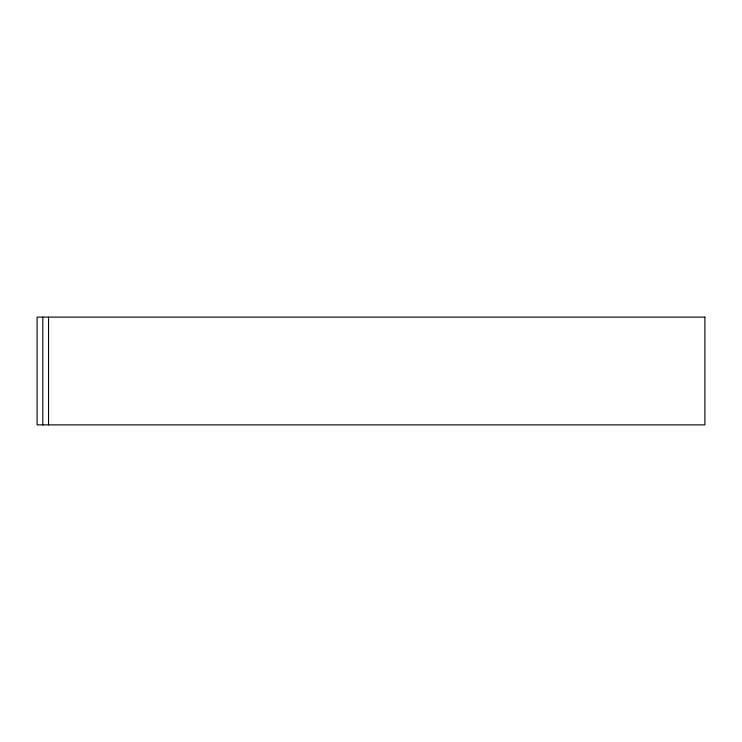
<?xml version="1.0" encoding="UTF-8"?>
<svg xmlns="http://www.w3.org/2000/svg" width="742" height="742" viewBox="0 0 742 742"><rect width="100%" height="100%" fill="white"/><g stroke="black" fill="none" stroke-linecap="round" stroke-linejoin="round"><path stroke-width="1.11" d="M48.527 317.122L48.527 424.878M42.813 317.122L42.813 424.878M704.9 317.122L37.1 317.122L37.1 424.878L704.9 424.878L704.9 317.122"/></g></svg>
